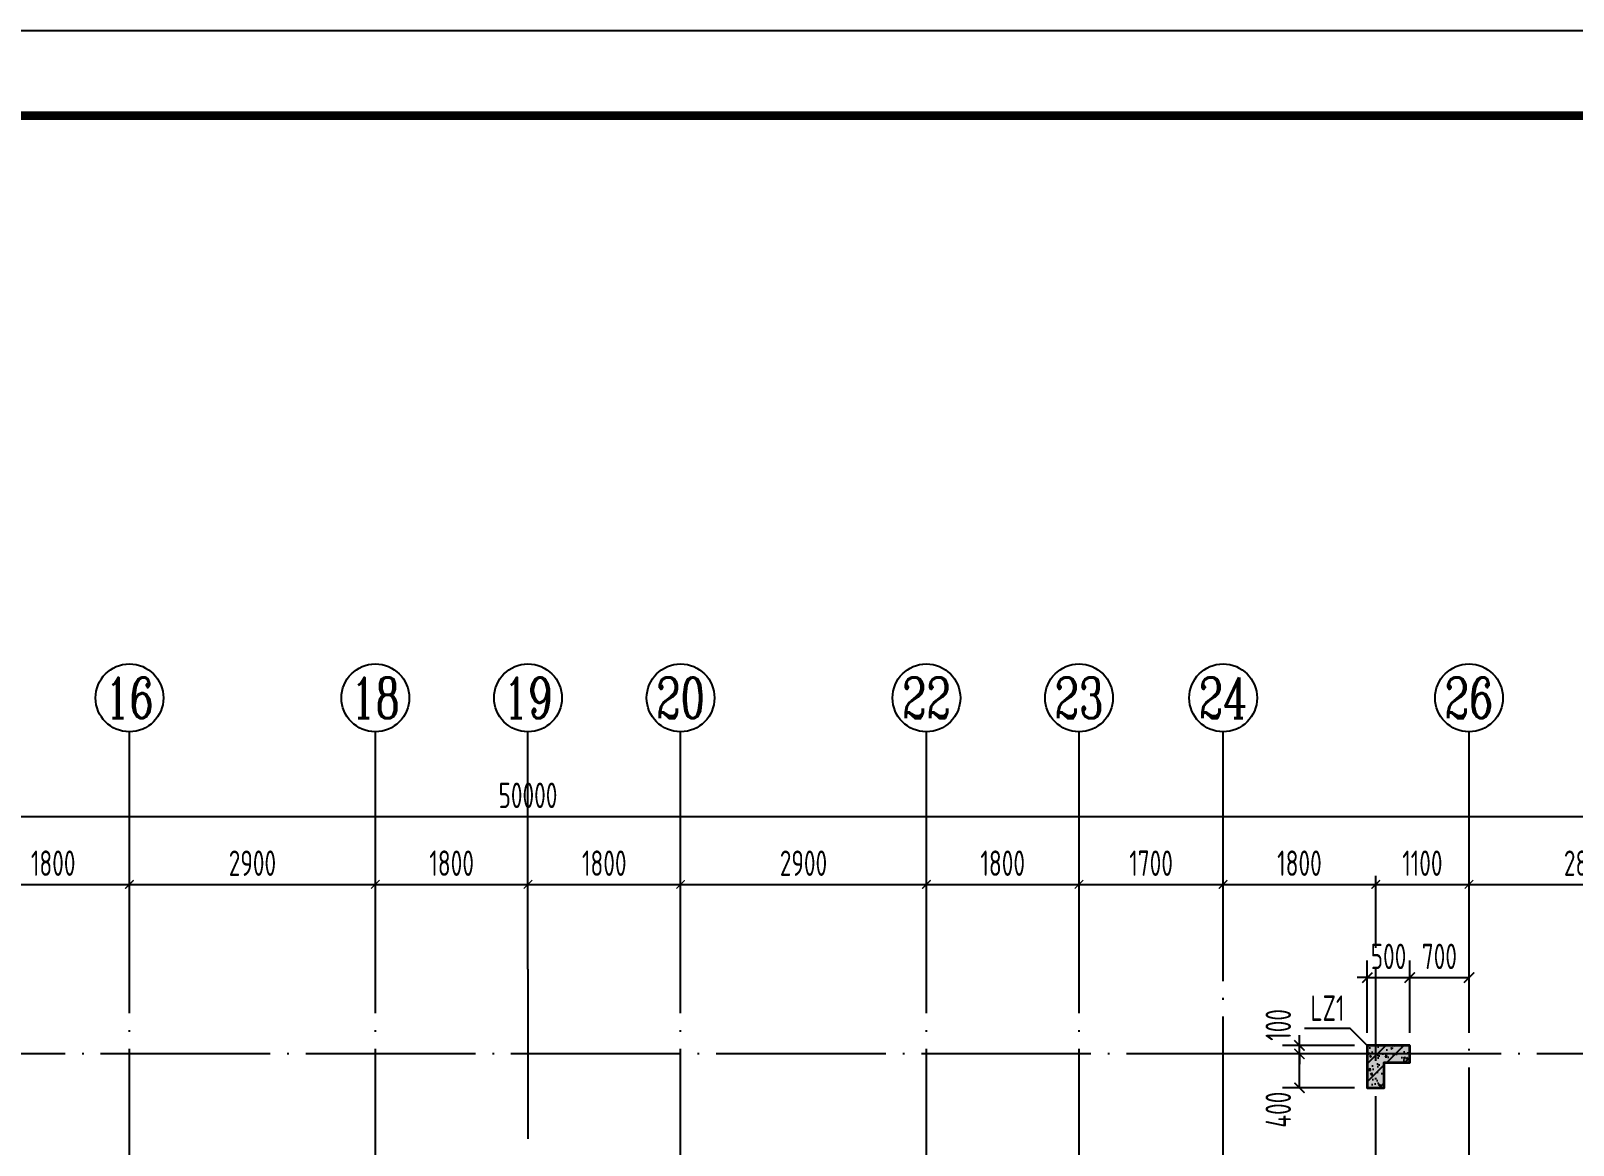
# Model space of a CAD drawing. Extents: x -812054 to 22247, y -644080 to 1003627.
# Drawn here: x -461879 to -443687, y -209654 to -196511 of the extents above; entities that cross this region are included whole.
import ezdxf
from ezdxf.enums import TextEntityAlignment as Align

# ---------------------------------------------------------------- set-up
doc = ezdxf.new("R2010")
doc.units = 0
doc.header["$LTSCALE"] = 1000
doc.linetypes.add('DOTE', pattern=[2.42, 2, -0.2, 0.02, -0.2])
doc.layers.get('0').update_dxf_attribs({"linetype": 'CONTINUOUS'})
doc.layers.get('DEFPOINTS').update_dxf_attribs({"linetype": 'CONTINUOUS'})
for name, color, linetype in [('-TK', 7, 'CONTINUOUS'), ('A-AXIS', 1, 'CONTINUOUS'), ('A-DOTE', 10, 'DOTE'), ('AXIS_NUM', 7, 'CONTINUOUS'), ('COLU_DE_TEXT', 7, 'CONTINUOUS'), ('LABEL', 1, 'CONTINUOUS'), ('S-Q墙标注', 3, 'CONTINUOUS'), ('S-X详图填充', 252, 'CONTINUOUS'), ('S-X详图实线', 4, 'CONTINUOUS'), ('S-Y一般标注', 3, 'CONTINUOUS'), ('S-Z柱填充', 252, 'CONTINUOUS'), ('S-Z柱实线', 6, 'CONTINUOUS')]:
    doc.layers.add(name, color=color, linetype=linetype)
doc.styles.add('TSSD_Axis', font='complex.shx', dxfattribs={"width": 0.7, "bigfont": 'hztxt.shx'})
doc.styles.add('TSSD_DIMENSION', font='Tssdeng.shx', dxfattribs={"width": 0.7, "bigfont": 'tssdchn.shx'})
doc.styles.add('TSSD_REIN', font='tssdeng.shx', dxfattribs={"width": 0.7, "height": 300, "bigfont": 'tssdchn.shx'})
doc.styles.add('结构文字', font='zstxt.shx', dxfattribs={"width": 0.7, "bigfont": 'zshz.shx'})
doc.dimstyles.new('STRUCK', dxfattribs={"dimtxt": 400, "dimasz": 121, "dimexe": 200, "dimexo": 150, "dimgap": 115, "dimtad": 1, "dimdec": 0, "dimdsep": 46, "dimtxsty": '结构文字', "dimblk": 'ARCHTICK', "dimcen": 400, "dimclrd": 3, "dimclre": 3, "dimclrt": 7, "dimadec": 0, "dimazin": 0, "dimtfac": 1, "dimtdec": 0, "dimtix": 1, "dimtmove": 2, "dimatfit": 3, "dimldrblk": '_DIMX', "dimfxl": 1, "dimtolj": 1, "dimtzin": 0, "dimarcsym": 0})
doc.dimstyles.new('TSSD_100_100', dxfattribs={"dimtxt": 300, "dimasz": 100, "dimexe": 100, "dimexo": 250, "dimgap": 100, "dimtad": 1, "dimdec": 0, "dimzin": 0, "dimdsep": 46, "dimtxsty": 'TSSD_DIMENSION', "dimblk": 'ARCHTICK', "dimcen": 0, "dimdle": 100, "dimclrt": 7, "dimadec": 0, "dimazin": 0, "dimtfac": 1, "dimtdec": 0, "dimtix": 1, "dimtmove": 2, "dimatfit": 3, "dimldrblk": 'ARCHTICK', "dimfxl": 1, "dimtolj": 1, "dimtzin": 0, "dimarcsym": 0})

# ---------------------------------------------------------------- blocks, each defined once
blk = doc.blocks.new('ts_axno')
at = {"color": 0, "linetype": 'ByBlock', "lineweight": -2}
blk.add_circle((0, 0), 0.5, dxfattribs=at)
at = {"color": 0, "linetype": 'ByBlock', "lineweight": -2, "style": 'TSSD_Axis', "width": 0.7}
blk.add_attdef('A', text='', height=0.6, dxfattribs=at).set_placement((0, 0), align=Align.MIDDLE_CENTER)
blk = doc.blocks.new('_ArchTick')
at = {"color": 0, "linetype": 'ByBlock', "const_width": 0.15}
blk.add_lwpolyline([(-0.5, -0.5), (0.5, 0.5)], dxfattribs=at)
blk = doc.blocks.new('*D71')
at = {"layer": 'DEFPOINTS', "color": 0, "transparency": 16777216}
for p in [(24900, 22100), (23100, 21100), (24900, 21100)]:
    blk.add_point(p, dxfattribs=at)
at = {"layer": 'S-Y一般标注', "color": 0, "lineweight": -2, "transparency": 16777216}
for p, q in [((23100, 21350), (23100, 22200)), ((24900, 21350), (24900, 22200)), ((23000, 22100), (25000, 22100))]:
    blk.add_line(p, q, dxfattribs=at)
at = {"layer": 'S-Y一般标注', "color": 0, "lineweight": -2, "transparency": 16777216, "xscale": 100, "yscale": 100, "zscale": 100, "rotation": 180}
blk.add_blockref('_ArchTick', (23100, 22100), dxfattribs=at)
at = {"layer": 'S-Y一般标注', "color": 0, "lineweight": -2, "transparency": 16777216, "xscale": 100, "yscale": 100, "zscale": 100}
blk.add_blockref('_ArchTick', (24900, 22100), dxfattribs=at)
at = {"layer": 'S-Y一般标注', "color": 7, "transparency": 16777216, "insert": (24000, 22350), "char_height": 300, "attachment_point": 5, "style": 'TSSD_DIMENSION'}
blk.add_mtext('\\A1;1800', dxfattribs=at)
blk = doc.blocks.new('*D72')
at = {"layer": 'DEFPOINTS', "color": 0, "transparency": 16777216}
for p in [(27800, 22100), (24900, 21100), (27800, 21100)]:
    blk.add_point(p, dxfattribs=at)
at = {"layer": 'S-Y一般标注', "color": 0, "lineweight": -2, "transparency": 16777216}
for p, q in [((24900, 21350), (24900, 22200)), ((27800, 21350), (27800, 22200)), ((24800, 22100), (27900, 22100))]:
    blk.add_line(p, q, dxfattribs=at)
at = {"layer": 'S-Y一般标注', "color": 0, "lineweight": -2, "transparency": 16777216, "xscale": 100, "yscale": 100, "zscale": 100, "rotation": 180}
blk.add_blockref('_ArchTick', (24900, 22100), dxfattribs=at)
at = {"layer": 'S-Y一般标注', "color": 0, "lineweight": -2, "transparency": 16777216, "xscale": 100, "yscale": 100, "zscale": 100}
blk.add_blockref('_ArchTick', (27800, 22100), dxfattribs=at)
at = {"layer": 'S-Y一般标注', "color": 7, "transparency": 16777216, "insert": (26350, 22350), "char_height": 300, "attachment_point": 5, "style": 'TSSD_DIMENSION'}
blk.add_mtext('\\A1;2900', dxfattribs=at)
blk = doc.blocks.new('*D73')
at = {"layer": 'DEFPOINTS', "color": 0, "transparency": 16777216}
for p in [(29600, 22100), (27800, 21100), (29600, 21100)]:
    blk.add_point(p, dxfattribs=at)
at = {"layer": 'S-Y一般标注', "color": 0, "lineweight": -2, "transparency": 16777216}
for p, q in [((27800, 21350), (27800, 22200)), ((29600, 21350), (29600, 22200)), ((27700, 22100), (29700, 22100))]:
    blk.add_line(p, q, dxfattribs=at)
at = {"layer": 'S-Y一般标注', "color": 0, "lineweight": -2, "transparency": 16777216, "xscale": 100, "yscale": 100, "zscale": 100, "rotation": 180}
blk.add_blockref('_ArchTick', (27800, 22100), dxfattribs=at)
at = {"layer": 'S-Y一般标注', "color": 0, "lineweight": -2, "transparency": 16777216, "xscale": 100, "yscale": 100, "zscale": 100}
blk.add_blockref('_ArchTick', (29600, 22100), dxfattribs=at)
at = {"layer": 'S-Y一般标注', "color": 7, "transparency": 16777216, "insert": (28700, 22350), "char_height": 300, "attachment_point": 5, "style": 'TSSD_DIMENSION'}
blk.add_mtext('\\A1;1800', dxfattribs=at)
blk = doc.blocks.new('*D74')
at = {"layer": 'DEFPOINTS', "color": 0, "transparency": 16777216}
for p in [(31400, 22100), (29600, 21100), (31400, 21100)]:
    blk.add_point(p, dxfattribs=at)
at = {"layer": 'S-Y一般标注', "color": 0, "lineweight": -2, "transparency": 16777216}
for p, q in [((29600, 21350), (29600, 22200)), ((31400, 21350), (31400, 22200)), ((29500, 22100), (31500, 22100))]:
    blk.add_line(p, q, dxfattribs=at)
at = {"layer": 'S-Y一般标注', "color": 0, "lineweight": -2, "transparency": 16777216, "xscale": 100, "yscale": 100, "zscale": 100, "rotation": 180}
blk.add_blockref('_ArchTick', (29600, 22100), dxfattribs=at)
at = {"layer": 'S-Y一般标注', "color": 0, "lineweight": -2, "transparency": 16777216, "xscale": 100, "yscale": 100, "zscale": 100}
blk.add_blockref('_ArchTick', (31400, 22100), dxfattribs=at)
at = {"layer": 'S-Y一般标注', "color": 7, "transparency": 16777216, "insert": (30500, 22350), "char_height": 300, "attachment_point": 5, "style": 'TSSD_DIMENSION'}
blk.add_mtext('\\A1;1800', dxfattribs=at)
blk = doc.blocks.new('*D75')
at = {"layer": 'DEFPOINTS', "color": 0, "transparency": 16777216}
for p in [(34300, 22100), (31400, 21100), (34300, 21100)]:
    blk.add_point(p, dxfattribs=at)
at = {"layer": 'S-Y一般标注', "color": 0, "lineweight": -2, "transparency": 16777216}
for p, q in [((31400, 21350), (31400, 22200)), ((34300, 21350), (34300, 22200)), ((31300, 22100), (34400, 22100))]:
    blk.add_line(p, q, dxfattribs=at)
at = {"layer": 'S-Y一般标注', "color": 0, "lineweight": -2, "transparency": 16777216, "xscale": 100, "yscale": 100, "zscale": 100, "rotation": 180}
blk.add_blockref('_ArchTick', (31400, 22100), dxfattribs=at)
at = {"layer": 'S-Y一般标注', "color": 0, "lineweight": -2, "transparency": 16777216, "xscale": 100, "yscale": 100, "zscale": 100}
blk.add_blockref('_ArchTick', (34300, 22100), dxfattribs=at)
at = {"layer": 'S-Y一般标注', "color": 7, "transparency": 16777216, "insert": (32850, 22350), "char_height": 300, "attachment_point": 5, "style": 'TSSD_DIMENSION'}
blk.add_mtext('\\A1;2900', dxfattribs=at)
blk = doc.blocks.new('*D76')
at = {"layer": 'DEFPOINTS', "color": 0, "transparency": 16777216}
for p in [(36100, 22100), (34300, 21100), (36100, 21100)]:
    blk.add_point(p, dxfattribs=at)
at = {"layer": 'S-Y一般标注', "color": 0, "lineweight": -2, "transparency": 16777216}
for p, q in [((34300, 21350), (34300, 22200)), ((36100, 21350), (36100, 22200)), ((34200, 22100), (36200, 22100))]:
    blk.add_line(p, q, dxfattribs=at)
at = {"layer": 'S-Y一般标注', "color": 0, "lineweight": -2, "transparency": 16777216, "xscale": 100, "yscale": 100, "zscale": 100, "rotation": 180}
blk.add_blockref('_ArchTick', (34300, 22100), dxfattribs=at)
at = {"layer": 'S-Y一般标注', "color": 0, "lineweight": -2, "transparency": 16777216, "xscale": 100, "yscale": 100, "zscale": 100}
blk.add_blockref('_ArchTick', (36100, 22100), dxfattribs=at)
at = {"layer": 'S-Y一般标注', "color": 7, "transparency": 16777216, "insert": (35200, 22350), "char_height": 300, "attachment_point": 5, "style": 'TSSD_DIMENSION'}
blk.add_mtext('\\A1;1800', dxfattribs=at)
blk = doc.blocks.new('*D77')
at = {"layer": 'DEFPOINTS', "color": 0, "transparency": 16777216}
for p in [(37800, 22100), (36100, 21100), (37800, 21100)]:
    blk.add_point(p, dxfattribs=at)
at = {"layer": 'S-Y一般标注', "color": 0, "lineweight": -2, "transparency": 16777216}
for p, q in [((36100, 21350), (36100, 22200)), ((37800, 21350), (37800, 22200)), ((36000, 22100), (37900, 22100))]:
    blk.add_line(p, q, dxfattribs=at)
at = {"layer": 'S-Y一般标注', "color": 0, "lineweight": -2, "transparency": 16777216, "xscale": 100, "yscale": 100, "zscale": 100, "rotation": 180}
blk.add_blockref('_ArchTick', (36100, 22100), dxfattribs=at)
at = {"layer": 'S-Y一般标注', "color": 0, "lineweight": -2, "transparency": 16777216, "xscale": 100, "yscale": 100, "zscale": 100}
blk.add_blockref('_ArchTick', (37800, 22100), dxfattribs=at)
at = {"layer": 'S-Y一般标注', "color": 7, "transparency": 16777216, "insert": (36950, 22350), "char_height": 300, "attachment_point": 5, "style": 'TSSD_DIMENSION'}
blk.add_mtext('\\A1;1700', dxfattribs=at)
blk = doc.blocks.new('*D78')
at = {"layer": 'DEFPOINTS', "color": 0, "transparency": 16777216}
for p in [(40700, 22100), (39600, 21100), (40700, 21100)]:
    blk.add_point(p, dxfattribs=at)
at = {"layer": 'S-Y一般标注', "color": 0, "lineweight": -2, "transparency": 16777216}
for p, q in [((39600, 21350), (39600, 22200)), ((40700, 21350), (40700, 22200)), ((39500, 22100), (40800, 22100))]:
    blk.add_line(p, q, dxfattribs=at)
at = {"layer": 'S-Y一般标注', "color": 0, "lineweight": -2, "transparency": 16777216, "xscale": 100, "yscale": 100, "zscale": 100, "rotation": 180}
blk.add_blockref('_ArchTick', (39600, 22100), dxfattribs=at)
at = {"layer": 'S-Y一般标注', "color": 0, "lineweight": -2, "transparency": 16777216, "xscale": 100, "yscale": 100, "zscale": 100}
blk.add_blockref('_ArchTick', (40700, 22100), dxfattribs=at)
at = {"layer": 'S-Y一般标注', "color": 7, "transparency": 16777216, "insert": (40150, 22350), "char_height": 300, "attachment_point": 5, "style": 'TSSD_DIMENSION'}
blk.add_mtext('\\A1;1100', dxfattribs=at)
blk = doc.blocks.new('*D79')
at = {"layer": 'DEFPOINTS', "color": 0, "transparency": 16777216}
for p in [(43500, 22100), (40700, 21100), (43500, 21100)]:
    blk.add_point(p, dxfattribs=at)
at = {"layer": 'S-Y一般标注', "color": 0, "lineweight": -2, "transparency": 16777216}
for p, q in [((40700, 21350), (40700, 22200)), ((43500, 21350), (43500, 22200)), ((40600, 22100), (43600, 22100))]:
    blk.add_line(p, q, dxfattribs=at)
at = {"layer": 'S-Y一般标注', "color": 0, "lineweight": -2, "transparency": 16777216, "xscale": 100, "yscale": 100, "zscale": 100, "rotation": 180}
blk.add_blockref('_ArchTick', (40700, 22100), dxfattribs=at)
at = {"layer": 'S-Y一般标注', "color": 0, "lineweight": -2, "transparency": 16777216, "xscale": 100, "yscale": 100, "zscale": 100}
blk.add_blockref('_ArchTick', (43500, 22100), dxfattribs=at)
at = {"layer": 'S-Y一般标注', "color": 7, "transparency": 16777216, "insert": (42100, 22350), "char_height": 300, "attachment_point": 5, "style": 'TSSD_DIMENSION'}
blk.add_mtext('\\A1;2800', dxfattribs=at)
blk = doc.blocks.new('*D85')
at = {"layer": 'DEFPOINTS', "color": 0, "transparency": 16777216}
for p in [(54600, 22900), (4600, 21100), (54600, 21100)]:
    blk.add_point(p, dxfattribs=at)
at = {"layer": 'S-Y一般标注', "color": 0, "lineweight": -2, "transparency": 16777216}
for p, q in [((4600, 21350), (4600, 23000)), ((54600, 21350), (54600, 23000)), ((4500, 22900), (54700, 22900))]:
    blk.add_line(p, q, dxfattribs=at)
at = {"layer": 'S-Y一般标注', "color": 0, "lineweight": -2, "transparency": 16777216, "xscale": 100, "yscale": 100, "zscale": 100, "rotation": 180}
blk.add_blockref('_ArchTick', (4600, 22900), dxfattribs=at)
at = {"layer": 'S-Y一般标注', "color": 0, "lineweight": -2, "transparency": 16777216, "xscale": 100, "yscale": 100, "zscale": 100}
blk.add_blockref('_ArchTick', (54600, 22900), dxfattribs=at)
at = {"layer": 'S-Y一般标注', "color": 7, "transparency": 16777216, "insert": (29600, 23150), "char_height": 300, "attachment_point": 5, "style": 'TSSD_DIMENSION'}
blk.add_mtext('\\A1;50000', dxfattribs=at)
blk = doc.blocks.new('*D100')
at = {"layer": 'DEFPOINTS', "color": 0, "transparency": 16777216}
for p in [(39600, 22100), (37800, 21100), (39600, 21100)]:
    blk.add_point(p, dxfattribs=at)
at = {"layer": 'S-Y一般标注', "color": 0, "lineweight": -2, "transparency": 16777216}
for p, q in [((37800, 21350), (37800, 22200)), ((39600, 21350), (39600, 22200)), ((37700, 22100), (39700, 22100))]:
    blk.add_line(p, q, dxfattribs=at)
at = {"layer": 'S-Y一般标注', "color": 0, "lineweight": -2, "transparency": 16777216, "xscale": 100, "yscale": 100, "zscale": 100, "rotation": 180}
blk.add_blockref('_ArchTick', (37800, 22100), dxfattribs=at)
at = {"layer": 'S-Y一般标注', "color": 0, "lineweight": -2, "transparency": 16777216, "xscale": 100, "yscale": 100, "zscale": 100}
blk.add_blockref('_ArchTick', (39600, 22100), dxfattribs=at)
at = {"layer": 'S-Y一般标注', "color": 7, "transparency": 16777216, "insert": (38700, 22350), "char_height": 300, "attachment_point": 5, "style": 'TSSD_DIMENSION'}
blk.add_mtext('\\A1;1800', dxfattribs=at)
blk = doc.blocks.new('*D2337')
at = {"layer": 'DEFPOINTS', "color": 0, "transparency": 16777216}
for p in [(-446915, -208478), (-446115, -208478), (-446115, -208578)]:
    blk.add_point(p, dxfattribs=at)
at = {"layer": 'S-Q墙标注', "color": 3, "lineweight": -2, "transparency": 16777216}
for p, q in [((-446915, -208478), (-446915, -208357)), ((-446265, -208478), (-447115, -208478)), ((-446265, -208578), (-447115, -208578)), ((-446915, -208578), (-446915, -208478)), ((-446915, -208578), (-446915, -208699))]:
    blk.add_line(p, q, dxfattribs=at)
at = {"layer": 'S-Q墙标注', "color": 3, "lineweight": -2, "transparency": 16777216, "xscale": 121, "yscale": 121, "zscale": 121}
for p, rotation in [((-446915, -208478), 270), ((-446915, -208578), 90)]:
    blk.add_blockref('_ArchTick', p, dxfattribs=dict(at, rotation=rotation))
at = {"layer": 'S-Q墙标注', "color": 7, "transparency": 16777216, "insert": (-447165, -208236), "char_height": 300, "attachment_point": 5, "rotation": 90, "style": 'TSSD_REIN'}
blk.add_mtext('\\A1;100', dxfattribs=at)
blk = doc.blocks.new('_DIMX')
blk.add_line((-150, 0), (150, 0))
at = {"const_width": 50}
blk.add_lwpolyline([(-70, -70), (70, 70)], dxfattribs=at)
blk = doc.blocks.new('*D2338')
at = {"layer": 'DEFPOINTS', "color": 0, "transparency": 16777216}
for p in [(-446915, -208578), (-446115, -208578), (-446115, -208978)]:
    blk.add_point(p, dxfattribs=at)
at = {"layer": 'S-Q墙标注', "color": 3, "lineweight": -2, "transparency": 16777216}
for p, q in [((-446265, -208578), (-447115, -208578)), ((-446915, -208978), (-446915, -208578)), ((-446265, -208978), (-447115, -208978))]:
    blk.add_line(p, q, dxfattribs=at)
at = {"layer": 'S-Q墙标注', "color": 3, "lineweight": -2, "transparency": 16777216, "xscale": 121, "yscale": 121, "zscale": 121}
for p, rotation in [((-446915, -208578), 90), ((-446915, -208978), 270)]:
    blk.add_blockref('_ArchTick', p, dxfattribs=dict(at, rotation=rotation))
at = {"layer": 'S-Q墙标注', "color": 7, "transparency": 16777216, "insert": (-447165, -209236), "char_height": 300, "attachment_point": 5, "rotation": 90, "style": 'TSSD_REIN'}
blk.add_mtext('\\A1;400', dxfattribs=at)
blk = doc.blocks.new('*D2341')
at = {"layer": 'DEFPOINTS', "color": 0, "transparency": 16777216}
for p in [(-445615, -207678), (-446115, -208478), (-445615, -208478)]:
    blk.add_point(p, dxfattribs=at)
at = {"layer": 'S-Q墙标注', "color": 3, "lineweight": -2, "transparency": 16777216}
for p, q in [((-446115, -208328), (-446115, -207478)), ((-445615, -208328), (-445615, -207478)), ((-446115, -207678), (-446236, -207678)), ((-446115, -207678), (-445615, -207678)), ((-445615, -207678), (-445494, -207678))]:
    blk.add_line(p, q, dxfattribs=at)
at = {"layer": 'S-Q墙标注', "color": 3, "lineweight": -2, "transparency": 16777216, "xscale": 121, "yscale": 121, "zscale": 121}
blk.add_blockref('_ArchTick', (-446115, -207678), dxfattribs=at)
at = {"layer": 'S-Q墙标注', "color": 3, "lineweight": -2, "transparency": 16777216, "xscale": 121, "yscale": 121, "zscale": 121, "rotation": 180}
blk.add_blockref('_ArchTick', (-445615, -207678), dxfattribs=at)
at = {"layer": 'S-Q墙标注', "color": 7, "transparency": 16777216, "insert": (-445865, -207428), "char_height": 300, "attachment_point": 5, "style": 'TSSD_REIN'}
blk.add_mtext('\\A1;500', dxfattribs=at)
blk = doc.blocks.new('*D2343')
at = {"layer": 'DEFPOINTS', "color": 0, "transparency": 16777216}
for p in [(-444915, -207678), (-445615, -208478), (-444915, -208478)]:
    blk.add_point(p, dxfattribs=at)
at = {"layer": 'S-Q墙标注', "color": 3, "lineweight": -2, "transparency": 16777216}
for p, q in [((-445615, -208328), (-445615, -207478)), ((-444915, -208328), (-444915, -207478)), ((-445615, -207678), (-444915, -207678))]:
    blk.add_line(p, q, dxfattribs=at)
at = {"layer": 'S-Q墙标注', "color": 3, "lineweight": -2, "transparency": 16777216, "xscale": 121, "yscale": 121, "zscale": 121, "rotation": 180}
blk.add_blockref('_ArchTick', (-445615, -207678), dxfattribs=at)
at = {"layer": 'S-Q墙标注', "color": 3, "lineweight": -2, "transparency": 16777216, "xscale": 121, "yscale": 121, "zscale": 121}
blk.add_blockref('_ArchTick', (-444915, -207678), dxfattribs=at)
at = {"layer": 'S-Q墙标注', "color": 7, "transparency": 16777216, "insert": (-445265, -207428), "char_height": 300, "attachment_point": 5, "style": 'TSSD_REIN'}
blk.add_mtext('\\A1;700', dxfattribs=at)
blk = doc.blocks.new('A1')
blk.add_lwpolyline([(0, 59400), (0, 0), (84100, 0), (84100, 59400)], close=True)
at = {"const_width": 100}
blk.add_lwpolyline([(2500, 58400), (2500, 1000), (83100, 1000), (83100, 58400)], close=True, dxfattribs=at)
blk = doc.blocks.new('20210726.16350016')
at = {"layer": 'A-AXIS'}
for p, q in [((24900, 21100), (24900, 23900)), ((27800, 21100), (27800, 23900)), ((29600, 21100), (29600, 23900)), ((31400, 21100), (31400, 23900)), ((34300, 21100), (34300, 23900)), ((36100, 21100), (36100, 23900)), ((37800, 21100), (37800, 23900)), ((40700, 21100), (40700, 23900))]:
    blk.add_line(p, q, dxfattribs=at)
at = {"layer": 'A-DOTE'}
for p, q in [((24900, 10900), (24900, 21100)), ((27800, 10900), (27800, 21100)), ((29600, 21100), (29600, 3600)), ((31400, 10900), (31400, 21100)), ((34300, 10900), (34300, 21100)), ((36100, 10900), (36100, 21100)), ((37800, 13700), (37800, 21100)), ((39600, 17600), (39600, 21100)), ((40700, 13100.3), (40700, 21100)), ((55600, 20100), (3600, 20100))]:
    blk.add_line(p, q, dxfattribs=at)
at = {"layer": 'A-AXIS'}
ref = blk.add_blockref('ts_axno', (24900, 24300), dxfattribs=dict(at, xscale=800, yscale=800, zscale=800))
ref.add_attrib('10', '16', dxfattribs={"layer": 'AXIS_NUM', "height": 480, "style": 'TSSD_Axis', "width": 0.7}).set_placement((24900, 24300), align=Align.MIDDLE_CENTER)
ref = blk.add_blockref('ts_axno', (27800, 24300), dxfattribs=dict(at, xscale=800, yscale=800, zscale=800))
ref.add_attrib('11', '18', dxfattribs={"layer": 'AXIS_NUM', "height": 480, "style": 'TSSD_Axis', "width": 0.7}).set_placement((27800, 24300), align=Align.MIDDLE_CENTER)
ref = blk.add_blockref('ts_axno', (29600, 24300), dxfattribs=dict(at, xscale=800, yscale=800, zscale=800))
ref.add_attrib('12', '19', dxfattribs={"layer": 'AXIS_NUM', "height": 480, "style": 'TSSD_Axis', "width": 0.7}).set_placement((29600, 24300), align=Align.MIDDLE_CENTER)
ref = blk.add_blockref('ts_axno', (31400, 24300), dxfattribs=dict(at, xscale=800, yscale=800, zscale=800))
ref.add_attrib('13', '20', dxfattribs={"layer": 'AXIS_NUM', "height": 480, "style": 'TSSD_Axis', "width": 0.7}).set_placement((31400, 24300), align=Align.MIDDLE_CENTER)
ref = blk.add_blockref('ts_axno', (34300, 24300), dxfattribs=dict(at, xscale=800, yscale=800, zscale=800))
ref.add_attrib('14', '22', dxfattribs={"layer": 'AXIS_NUM', "height": 480, "style": 'TSSD_Axis', "width": 0.7}).set_placement((34300, 24300), align=Align.MIDDLE_CENTER)
ref = blk.add_blockref('ts_axno', (36100, 24300), dxfattribs=dict(at, xscale=800, yscale=800, zscale=800))
ref.add_attrib('15', '23', dxfattribs={"layer": 'AXIS_NUM', "height": 480, "style": 'TSSD_Axis', "width": 0.7}).set_placement((36100, 24300), align=Align.MIDDLE_CENTER)
ref = blk.add_blockref('ts_axno', (37800, 24300), dxfattribs=dict(at, xscale=800, yscale=800, zscale=800))
ref.add_attrib('16', '24', dxfattribs={"layer": 'AXIS_NUM', "height": 480, "style": 'TSSD_Axis', "width": 0.7}).set_placement((37800, 24300), align=Align.MIDDLE_CENTER)
ref = blk.add_blockref('ts_axno', (40700, 24300), dxfattribs=dict(at, xscale=800, yscale=800, zscale=800))
ref.add_attrib('17', '26', dxfattribs={"layer": 'AXIS_NUM', "height": 480, "style": 'TSSD_Axis', "width": 0.7}).set_placement((40700, 24300), align=Align.MIDDLE_CENTER)
at = {"layer": 'S-Y一般标注'}
for base, p1, p2, picture, middle in [((54600, 22900), (4600, 21100), (54600, 21100), '*D85', (29600, 23150)), ((24900, 22100), (23100, 21100), (24900, 21100), '*D71', (24000, 22350)), ((27800, 22100), (24900, 21100), (27800, 21100), '*D72', (26350, 22350)), ((29600, 22100), (27800, 21100), (29600, 21100), '*D73', (28700, 22350)), ((31400, 22100), (29600, 21100), (31400, 21100), '*D74', (30500, 22350)), ((34300, 22100), (31400, 21100), (34300, 21100), '*D75', (32850, 22350)), ((36100, 22100), (34300, 21100), (36100, 21100), '*D76', (35200, 22350)), ((37800, 22100), (36100, 21100), (37800, 21100), '*D77', (36950, 22350)), ((39600, 22100), (37800, 21100), (39600, 21100), '*D100', (38700, 22350)), ((40700, 22100), (39600, 21100), (40700, 21100), '*D78', (40150, 22350)), ((43500, 22100), (40700, 21100), (43500, 21100), '*D79', (42100, 22350))]:
    dim = blk.add_linear_dim(base=base, p1=p1, p2=p2, dimstyle='TSSD_100_100', dxfattribs=at)
    dim.commit()
    dim.dimension.update_dxf_attribs({"geometry": picture, "text_midpoint": middle})

msp = doc.modelspace()

# ---------------------------------------------------------------- hatches: boundary and pattern name
at = {"layer": 'S-X详图填充'}
h = msp.add_hatch(color=256, dxfattribs=at)
h.dxf.hatch_style = 1
h.paths.add_polyline_path([(-445615.32, -208478.26), (-446115.32, -208478.26), (-446115.32, -208978.26), (-445915.32, -208978.26), (-445915.32, -208678.26), (-445615.32, -208678.26)])
at = {"layer": 'S-Z柱填充'}
h = msp.add_hatch(dxfattribs=at)
h.set_pattern_fill('ARMORED', color=256, scale=30, style=0)
h.set_pattern_definition([(50, (-495292.39, -364363.86), (215.17805, -18.82564), [22.5, -247.5]), (355, (-495292.39, -364363.86), (-41.6254, 225.65764), [18, -198]), (100.4514, (-495274.46, -364365.43), (173.55281, 206.83186), [19.12206, -210.34263]), (46.1842, (-495292.4, -364303.86), (320.1723, -49.6557), [33.75, -371.25]), (96.6356, (-495265.7, -364308), (280.3988, 292.23536), [28.6831, -315.5139]), (351.1842, (-495292.4, -364303.86), (280.3986, 292.2356), [27, -297]), (21, (-495262.39, -364318.86), (179.07212, -120.78567), [22.5, -247.5]), (326, (-495262.39, -364318.86), (72.9946, 217.545), [18, -198]), (71.4514, (-495247.46, -364328.93), (252.0668, 96.75915), [19.12206, -210.34263]), (37.5, (-495292.39, -364363.865), (3.647957, 99.868156), [0, -195.6, 0, -201, 0, -198.75]), (7.5, (-495292.39, -364363.86), (78.92086, 118.323514), [0, -114.6, 0, -191.1, 0, -75.75]), (327.5, (-495359.29, -364363.865), (160.14673, -6.76646), [0, -75, 0, -234, 0, -310.5]), (317.5, (-495389.29, -364363.86), (174.95585, 30.0315), [0, -97.5, 0, -155.4, 0, -220.5]), (45, (-495292.39, -364363.86), (-106.06602, 106.06602), [])])
h.paths.add_polyline_path([(-445615.31, -208478.25), (-446115.31, -208478.25), (-446115.31, -208978.25), (-445915.31, -208978.25), (-445915.31, -208678.25), (-445615.31, -208678.25)])

# ---------------------------------------------------------------- linework, layer by layer
at = {"layer": 'LABEL'}
msp.add_lwpolyline([(-446115.31, -208478.26), (-446315.31, -208278.26), (-446854.26, -208278.26)], dxfattribs=at)
at = {"layer": 'S-X详图实线'}
msp.add_lwpolyline([(-445915.32, -208978.25), (-445915.32, -208678.25), (-445615.32, -208678.25), (-445615.32, -208478.25), (-446115.32, -208478.25), (-446115.32, -208978.25), (-445915.32, -208978.25)], dxfattribs=at)
at = {"layer": 'S-Z柱实线', "lineweight": 35}
for points in [[(-445615.32, -208478.26), (-446115.32, -208478.26), (-446115.32, -208978.26), (-445915.32, -208978.26), (-445915.32, -208678.26), (-445615.32, -208678.26), (-445615.32, -208478.26)], [(-445615.31, -208478.25), (-446115.31, -208478.25), (-446115.31, -208978.25), (-445915.31, -208978.25), (-445915.31, -208678.25), (-445615.31, -208678.25), (-445615.31, -208478.25)]]:
    msp.add_lwpolyline(points, dxfattribs=at)

# ---------------------------------------------------------------- block references
at = {"layer": '-TK'}
msp.add_blockref('A1', (-495656.77, -255910.56), dxfattribs=at)
at = {"layer": 'A-DOTE'}
msp.add_blockref('20210726.16350016', (-485615.32, -228678.31), dxfattribs=at)

# ---------------------------------------------------------------- texts
at = {"layer": 'COLU_DE_TEXT', "style": 'TSSD_REIN', "width": 0.7}
msp.add_text('LZ1', height=300, dxfattribs=at).set_placement((-446786.85, -208278.26), align=Align.BOTTOM_LEFT)

# ---------------------------------------------------------------- dimensions: what is measured, and where the dimension line sits
at = {"layer": 'S-Q墙标注'}
for base, p1, p2, picture, middle in [((-445615.31, -207678.25), (-446115.31, -208478.25), (-445615.31, -208478.25), '*D2341', (-445865.31, -207428.25)), ((-444915.32, -207678.25), (-445615.31, -208478.25), (-444915.32, -208478.25), '*D2343', (-445265.32, -207428.25))]:
    dim = msp.add_linear_dim(base=base, p1=p1, p2=p2, dimstyle='STRUCK', override={"dimtxt": 300, "dimgap": 100, "dimtxsty": 'TSSD_REIN'}, dxfattribs=at)
    dim.commit()
    dim.dimension.update_dxf_attribs({"geometry": picture, "text_midpoint": middle})
for base, p1, p2, picture, middle in [((-446915.31, -208478.25), (-446115.31, -208578.25), (-446115.31, -208478.25), '*D2337', (-447165.31, -208236.33)), ((-446915.31, -208578.25), (-446115.31, -208978.25), (-446115.31, -208578.25), '*D2338', (-447165.31, -209236.33))]:
    dim = msp.add_linear_dim(base=base, p1=p1, p2=p2, angle=90, dimstyle='STRUCK', override={"dimtxt": 300, "dimgap": 100, "dimtxsty": 'TSSD_REIN'}, dxfattribs=at)
    dim.commit()
    dim.dimension.update_dxf_attribs({"geometry": picture, "text_midpoint": middle, "dimtype": 160})

doc.saveas('drawing.dxf')
